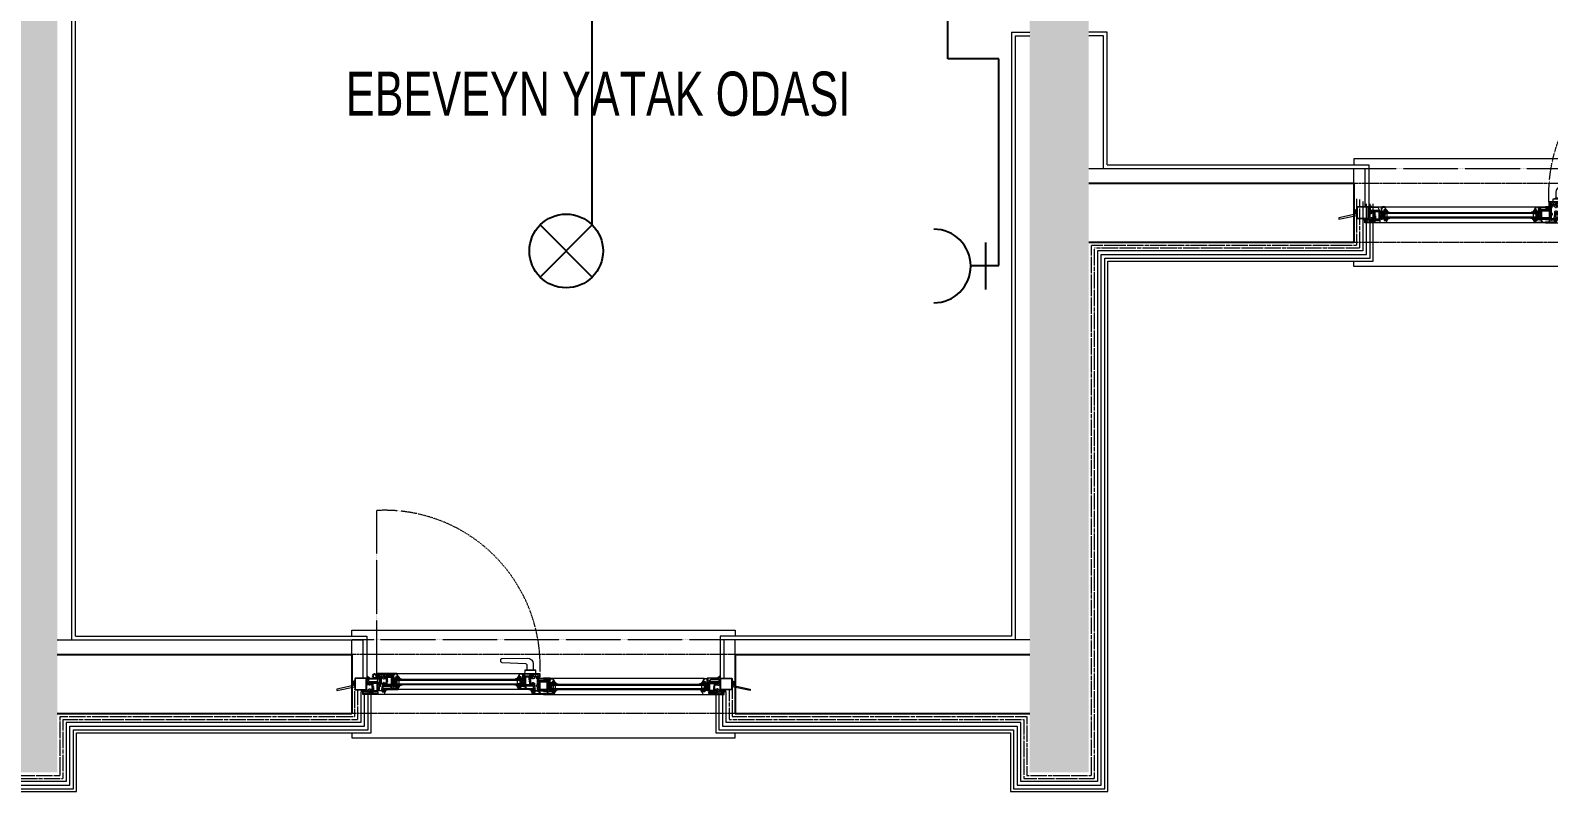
# Model space of a CAD drawing. Header units: millimetres. Extents: x -4402 to 30102, y 1696 to 6551.
# Drawn here: x 9769 to 10284, y 3618 to 3877 of the extents above; entities that cross this region are included whole.
import ezdxf

# ---------------------------------------------------------------- set-up
doc = ezdxf.new("R2010")
doc.units = ezdxf.units.MM
for name, pattern in [('DASHDOT2', [0.5, 0.25, -0.125, 0, -0.125]), ('DOT', [0.25, 0, -0.25]), ('HIDDEN', [0.375, 0.25, -0.125])]:
    doc.linetypes.add(name, pattern=pattern)
for name, color, linetype in [('BOYA', 253, 'Continuous'), ('CEMAL AYAR  AYD. HAT', 6, 'Continuous'), ('PP', 2, 'Continuous'), ('SEMBOL', 1, 'Continuous')]:
    doc.layers.add(name, color=color, linetype=linetype)
for name, color, linetype, lineweight in [('DY', 6, 'Continuous', 13), ('MH', 20, 'Continuous', 20), ('P', 1, 'Continuous', 20), ('S', 6, 'Continuous', 20), ('YA', 3, 'Continuous', 13)]:
    doc.layers.add(name, color=color, linetype=linetype, lineweight=lineweight)
doc.styles.add('1', font='arial.ttf', dxfattribs={"height": 18})
doc.linetypes.add('BATTING', pattern='A,0.0001,-0.1,[134,ltypeshp.shx,S=0.1,R=0,X=-0.1,Y=0],-0.2,[134,ltypeshp.shx,S=0.1,R=180,X=0.1,Y=0],-0.1', length=0.4001)

# ---------------------------------------------------------------- blocks, each defined once
blk = doc.blocks.new('P3')
at = {"layer": 'P'}
for p, q in [((-9.6, 3.2), (-9.9, 1.2)), ((-9.9, 3.2), (-9.6, 1.2))]:
    blk.add_line(p, q, dxfattribs=at)
for points in [[(-10.74, -0.3), (-11.04, 1.05), (-10.59, 1.05), (-10.59, 0.95), (-10.71, 0.95), (-10.62, 0.55), (-10.09, 0.55), (-10.09, 0.95), (-10.29, 0.95), (-10.29, 1.05), (-10.09, 1.05), (-9.32, 1.05, 1.225358), (-9.03, 1.31), (-9.03, 2.4), (-9.43, 2.4), (-9.43, 2.9), (-9.28, 2.9), (-9.28, 2.7), (-9.03, 2.7), (-9.03, 5), (-9.28, 4.95), (-9.28, 5.2), (-3.44, 5.2), (-3.44, 3.9), (-3.84, 3.9), (-3.84, 4), (-3.74, 4), (-3.74, 4.25), (-4.24, 4.25), (-4.24, 4), (-4.14, 4), (-4.14, 3.9), (-4.54, 3.9), (-5.34, 3.9), (-5.34, 3.5), (-5.68, 3.5), (-5.68, 3.3), (-5.98, 3.3), (-5.98, 3.5), (-6.63, 3.5), (-6.63, 2.8), (-6.73, 2.8), (-6.73, 2.6), (-6.63, 2.6), (-6.63, 1.9), (-5.98, 1.9), (-5.98, 2.1), (-5.68, 2.1), (-5.68, 1.9), (-5.34, 1.9), (-5.34, 0.6), (-5.14, 0.6), (-5.14, 0.4), (-5.34, 0.4), (-5.34, 0), (-5.04, 0), (-5.04, -0.3)], [(-8.75, 0.85, -0.412978), (-9.45, 0.75), (-9.94, 0.75), (-9.94, 0.4), (-10.59, 0.4), (-10.5, 0), (-8.26, 0)], [(-6.93, 1.6), (-6.93, 2.4), (-7.13, 2.4), (-7.13, 2.55), (-6.93, 2.55), (-6.93, 2.85), (-7.13, 2.85), (-7.13, 3), (-6.93, 3), (-6.93, 4.25), (-7.33, 4.25), (-7.33, 4.05), (-7.48, 4.05), (-7.48, 4.25), (-8.18, 4.25), (-8.18, 4.05), (-8.33, 4.05), (-8.33, 4.25), (-8.73, 4.25), (-8.73, 3.7), (-8.53, 3.7), (-8.53, 3.55), (-8.73, 3.55), (-8.73, 1.9), (-8.53, 1.9), (-8.53, 1.75), (-8.73, 1.75), (-8.73, 1.42, -0.196178), (-8.66, 1.05), (-8.33, 1.05), (-8.33, 1.25), (-8.18, 1.25), (-8.18, 1.05), (-6.39, 1.05), (-6.39, 1.25), (-6.24, 1.25), (-6.24, 1.05), (-5.64, 1.05), (-5.64, 1.6)], [(-3.96, 3.75), (-4.54, 3.75), (-4.54, 3.9), (-4.14, 3.9), (-4.09, 3.9), (-4.09, 4.05), (-4.2, 4.05), (-4.2, 4.1), (-4.1, 4.2), (-3.88, 4.2), (-3.78, 4.1), (-3.78, 4.05), (-3.89, 4.05), (-3.89, 3.9), (-3.72, 3.9), (-3.72, 3.82), (-3.77, 3.82), (-3.77, 3.8), (-3.72, 3.8), (-3.72, 3.65, -0.414214), (-3.87, 3.5), (-4.34, 3.5, -0.414214), (-4.49, 3.65), (-3.87, 3.65), (-3.87, 3.66, 0.414214)]]:
    blk.add_lwpolyline(points, format="xyb", close=True, dxfattribs=at)
for points in [[(-11.04, 3.45), (-10.74, 4.1), (-11.4, 3.35), (-11.75, 3.3), (-12, 3.15), (-11.3, 3.15), (-11.1, 3.35), (-10.8, 3.35), (-10.9, 3.25), (-11.06, 3.25), (-11.16, 3.15), (-10.7, 3.15), (-10.5, 3.35), (-10.2, 3.35), (-10.3, 3.25), (-10.46, 3.25), (-10.56, 3.15), (-10.29, 3.15), (-10.09, 3.35), (-10.09, 3.45), (-10.29, 3.45), (-10.34, 3.45), (-10.34, 3.6), (-10.14, 3.6), (-10.14, 3.65), (-10.34, 3.85), (-10.45, 3.85), (-10.65, 3.65), (-10.65, 3.6), (-10.54, 3.6), (-10.54, 3.45)], [(-11.04, 1.05), (-10.9, 0.4), (-11.4, 1.15), (-11.75, 1.2), (-12, 1.35), (-11.3, 1.35), (-11.1, 1.15), (-10.8, 1.15), (-10.9, 1.25), (-11.06, 1.25), (-11.16, 1.35), (-10.7, 1.35), (-10.5, 1.15), (-10.2, 1.15), (-10.3, 1.25), (-10.46, 1.25), (-10.56, 1.35), (-10.29, 1.35), (-10.09, 1.15), (-10.09, 1.05), (-10.29, 1.05), (-10.34, 1.05), (-10.34, 0.9), (-10.14, 0.9), (-10.14, 0.85), (-10.34, 0.65), (-10.45, 0.65), (-10.65, 0.85), (-10.65, 0.9), (-10.54, 0.9), (-10.54, 1.05)], [(-10.29, 3.45), (-10.29, 3.6), (-10.09, 3.6), (-10.09, 3.95), (-10.64, 3.95), (-10.8, 3.6), (-10.59, 3.6), (-10.59, 3.45), (-11.04, 3.45), (-10.25, 5.15), (-9.35, 5.15), (-9.35, 4.89), (-9.1, 4.94), (-9.1, 2.75), (-9.25, 2.75), (-9.25, 3.45)], [(-11.04, 1.65), (-11.04, 2.85), (-10.54, 2.85), (-10.29, 2.6), (-10.29, 1.9), (-10.54, 1.65)], [(-9.25, 3.6), (-9.25, 4.74), (-9.5, 4.74), (-9.5, 5), (-10.15, 5), (-10.57, 4.1), (-9.94, 4.1), (-9.94, 3.6)], [(-9.9, 1.2), (-9.9, 3.2), (-9.6, 3.2), (-9.6, 1.2)], [(-9.6, 1.45), (-9.6, 2.95), (-9.45, 2.95), (-9.45, 2.4), (-9.05, 2.4), (-9.05, 2.25), (-9.45, 2.25), (-9.45, 1.6), (-9.05, 1.6), (-9.05, 1.45)], [(-6.93, 4.4), (-6.93, 4.9), (-8.73, 4.9), (-8.73, 4.4)], [(-8.52, 0.85), (-8.03, 0), (-5.64, 0), (-5.64, 0.85)], [(-8.5, 1.3), (-8.5, 4), (-6.96, 4), (-6.96, 3.1), (-7.11, 3.1), (-7.11, 3.85), (-8.35, 3.85), (-8.35, 1.45), (-5.71, 1.45), (-5.71, 1.3)], [(-5.83, 3.8), (-5.83, 4.9), (-6.78, 4.9), (-6.78, 3.8)], [(-6.73, 3.85), (-6.73, 4.85), (-5.88, 4.85), (-5.88, 3.85)], [(-6.03, 4), (-6.03, 4.7), (-6.58, 4.7), (-6.58, 4)], [(-5.68, 4.2), (-5.08, 4.2), (-5.08, 4.4), (-4.88, 4.4), (-4.88, 4.2), (-4.39, 4.2), (-4.39, 4.35), (-3.74, 4.35), (-3.74, 4.9), (-4.34, 4.9), (-4.34, 4.7), (-4.54, 4.7), (-4.54, 4.9), (-4.88, 4.9), (-4.88, 4.7), (-5.08, 4.7), (-5.08, 4.9), (-5.68, 4.9)]]:
    blk.add_lwpolyline(points, close=True, dxfattribs=at)
blk = doc.blocks.new('P4')
at = {"layer": 'P'}
for p, q in [((0.3, 0.35), (0, -1.65)), ((0, 0.35), (0.3, -1.65))]:
    blk.add_line(p, q, dxfattribs=at)
for points in [[(-1.14, 0.6), (-0.84, 1.25), (-1.5, 0.5), (-1.85, 0.45), (-2.1, 0.3), (-1.4, 0.3), (-1.2, 0.5), (-0.9, 0.5), (-1, 0.4), (-1.16, 0.4), (-1.26, 0.3), (-0.8, 0.3), (-0.6, 0.5), (-0.3, 0.5), (-0.4, 0.4), (-0.56, 0.4), (-0.66, 0.3), (-0.39, 0.3), (-0.19, 0.5), (-0.19, 0.6), (-0.39, 0.6), (-0.44, 0.6), (-0.44, 0.75), (-0.24, 0.75), (-0.24, 0.8), (-0.44, 1), (-0.55, 1), (-0.75, 0.8), (-0.75, 0.75), (-0.64, 0.75), (-0.64, 0.6)], [(-0.39, 0.6), (-0.39, 0.75), (-0.19, 0.75), (-0.19, 1.1), (-0.74, 1.1), (-0.9, 0.75), (-0.69, 0.75), (-0.69, 0.6), (-1.14, 0.6), (-0.35, 2.3), (0.55, 2.3), (0.55, 2.04), (0.8, 2.09), (0.8, -0.1), (0.65, -0.1), (0.65, 0.6)], [(-1.14, -1.2), (-1.14, 0), (-0.64, 0), (-0.39, -0.25), (-0.39, -0.95), (-0.64, -1.2)], [(0.65, 0.75), (0.65, 1.89), (0.4, 1.89), (0.4, 2.15), (-0.25, 2.15), (-0.67, 1.25), (-0.04, 1.25), (-0.04, 0.75)], [(0, -1.65), (0, 0.35), (0.3, 0.35), (0.3, -1.65)], [(0.3, -1.4), (0.3, 0.1), (0.45, 0.1), (0.45, -0.45), (0.85, -0.45), (0.85, -0.6), (0.45, -0.6), (0.45, -1.25), (0.85, -1.25), (0.85, -1.4)], [(1.52, 1.15), (4.22, 1.15), (4.22, -1.55), (1.52, -1.55)], [(1.67, 1), (4.08, 1), (4.08, -1.4), (1.67, -1.4)], [(-1.48, -1.7), (-1.83, -1.65), (-2.08, -1.5), (-1.38, -1.5), (-1.18, -1.7), (-0.17, -1.7), (-0.17, -1.8), (-0.37, -1.8), (-0.42, -1.8), (-0.42, -1.95), (-0.22, -1.95), (-0.22, -2), (-0.42, -2.2), (-0.53, -2.2), (-0.73, -2), (-0.73, -1.95), (-0.62, -1.95), (-0.62, -1.8), (-1.12, -1.8), (-0.98, -2.45)], [(7.23, -1.7), (7.58, -1.65), (7.83, -1.5), (7.13, -1.5), (6.93, -1.7), (5.92, -1.7), (5.92, -1.8), (6.12, -1.8), (6.17, -1.8), (6.17, -1.95), (5.97, -1.95), (5.97, -2), (6.17, -2.2), (6.28, -2.2), (6.48, -2), (6.48, -1.95), (6.37, -1.95), (6.37, -1.8), (6.87, -1.8), (6.73, -2.45)]]:
    blk.add_lwpolyline(points, close=True, dxfattribs=at)
for points in [[(2.88, -3.15), (-0.82, -3.15), (-1.12, -1.8), (-0.67, -1.8), (-0.67, -1.9), (-0.79, -1.9), (-0.7, -2.3), (-0.17, -2.3), (-0.17, -1.9), (-0.37, -1.9), (-0.37, -1.8), (0.6, -1.8, 1.303225), (0.87, -1.53), (0.87, -0.45), (0.47, -0.45), (0.47, 0.05), (0.62, 0.05), (0.62, -0.15), (0.87, -0.15), (0.87, 2.15), (0.62, 2.1), (0.62, 2.35), (2.88, 2.35)], [(2.88, 1.4), (2.02, 1.4), (2.02, 1.2), (1.87, 1.2), (1.87, 1.4), (1.17, 1.4), (1.17, 0.85), (1.37, 0.85), (1.37, 0.7), (1.17, 0.7), (1.17, -0.95), (1.37, -0.95), (1.37, -1.1), (1.17, -1.1), (1.17, -1.4, -0.214413), (1.26, -1.8), (1.87, -1.8), (1.87, -1.6), (2.02, -1.6), (2.02, -1.8), (2.88, -1.8)], [(2.88, -3.15), (6.57, -3.15), (6.87, -1.8), (6.42, -1.8), (6.42, -1.9), (6.54, -1.9), (6.45, -2.3), (5.92, -2.3), (5.92, -1.9), (6.12, -1.9), (6.12, -1.8), (5.15, -1.8, -1.303225), (4.88, -1.53), (4.88, -0.45), (5.28, -0.45), (5.28, 0.05), (5.13, 0.05), (5.13, -0.15), (4.88, -0.15), (4.88, 2.15), (5.13, 2.1), (5.13, 2.35), (2.88, 2.35)], [(2.88, 1.4), (3.73, 1.4), (3.73, 1.2), (3.88, 1.2), (3.88, 1.4), (4.58, 1.4), (4.58, 0.85), (4.38, 0.85), (4.38, 0.7), (4.58, 0.7), (4.58, -0.95), (4.38, -0.95), (4.38, -1.1), (4.58, -1.1), (4.58, -1.4, 0.214413), (4.49, -1.8), (3.88, -1.8), (3.88, -1.6), (3.73, -1.6), (3.73, -1.8), (2.88, -1.8)]]:
    blk.add_lwpolyline(points, format="xyb", dxfattribs=at)
for points in [[(2.88, 2.05), (1.17, 2.05), (1.17, 1.55), (2.88, 1.55)], [(2.88, 2.05), (4.58, 2.05), (4.58, 1.55), (2.88, 1.55)], [(2.88, -2), (1.4, -2), (1.89, -2.85), (2.88, -2.85)], [(2.88, -2), (4.35, -2), (3.86, -2.85), (2.88, -2.85)]]:
    blk.add_lwpolyline(points, dxfattribs=at)
for points in [[(1.17, -2, -0.412978), (0.47, -2.1), (-0.02, -2.1), (-0.02, -2.45), (-0.67, -2.45), (-0.58, -2.85), (1.66, -2.85)], [(4.58, -2, 0.412978), (5.28, -2.1), (5.77, -2.1), (5.77, -2.45), (6.42, -2.45), (6.33, -2.85), (4.09, -2.85)]]:
    blk.add_lwpolyline(points, format="xyb", close=True, dxfattribs=at)
blk = doc.blocks.new('BBP130-1')
at = {"layer": 'P'}
for points in [[(5, 2.91), (5, 2), (6.04, 2)], [(125, 2.91), (125, 2), (123.96, 2)], [(3.65, -2.2), (3.93, -2.2), (3.93, -2.13), (3.98, -2.13), (3.98, -2.1), (3.93, -2.1), (3.93, -2.05), (3.93, -2), (3, -2), (3, -2.7), (3.65, -2.4)], [(126.35, -2.2), (126.07, -2.2), (126.07, -2.13), (126.02, -2.13), (126.02, -2.1), (126.07, -2.1), (126.07, -2.05), (126.07, -2), (127, -2), (127, -2.7), (126.35, -2.4)]]:
    blk.add_hatch(color=253, dxfattribs=at).paths.add_polyline_path(points)
at = {"layer": 'P', "color": 40, "linetype": 'DOT', "ltscale": 0.5}
for p, q in [((8.44, 3.65), (8.44, 58.91)), ((130, 15), (0, 15))]:
    blk.add_line(p, q, dxfattribs=at)
at = {"layer": 'P', "color": 8, "linetype": 'HIDDEN'}
for p, q in [((130, 10), (0, 10)), ((130, -10), (0, -10))]:
    blk.add_line(p, q, dxfattribs=at)
at = {"layer": 'P', "color": 8}
for p, q in [((6.04, 2), (5, 2.91)), ((58.76, 4.72), (61.96, 4.72)), ((59.51, 4.87), (61.51, 4.87)), ((123.96, 2), (125, 2.91)), ((3.65, -2.4), (3, -2.7)), ((61.31, -3.5), (10.95, -3.5)), ((126.35, -2.4), (127, -2.7))]:
    blk.add_line(p, q, dxfattribs=at)
at = {"layer": 'P'}
for p, q in [((14.6, 1.65), (14.9, -0.35)), ((14.9, 1.65), (14.6, -0.35)), ((15.25, 3.6), (57.01, 3.6)), ((119.54, 1.95), (68.23, 1.95)), ((3.93, -2.05), (3.93, -2)), ((56.52, -1.85), (15.74, -1.85)), ((68.7, -3.5), (119.05, -3.5)), ((119.89, 0), (120.19, -2)), ((120.19, 0), (119.89, -2)), ((126.07, -2.05), (126.07, -2))]:
    blk.add_line(p, q, dxfattribs=at)
at = {"layer": 'P', "color": 3}
for p, q in [((57.35, 1.6), (14.9, 1.6)), ((14.9, 1.3), (57.35, 1.3)), ((14.9, 0.1), (57.35, 0.1)), ((57.35, -0.2), (14.9, -0.2)), ((67.88, -0.05), (119.89, -0.05)), ((67.88, -0.35), (119.89, -0.35)), ((67.88, -1.55), (119.89, -1.55)), ((67.88, -1.85), (119.89, -1.85))]:
    blk.add_line(p, q, dxfattribs=at)
at = {"layer": 'P', "color": 30}
for points in [[(0, 16.25), (0, 18.25), (0, 18.25), (130, 18.25), (130, 18.25), (130, 16.25)], [(0, -16.5), (0, -18.29), (0, -18.29), (130, -18.29), (130, -18.29), (130, -16.5)]]:
    blk.add_lwpolyline(points, dxfattribs=at)
at = {"layer": 'P', "color": 8}
for points in [[(59.51, 4.87), (59.51, 6.35, 0.414214), (59.01, 6.85), (51.01, 7.25, -0.414214), (50.51, 7.75), (50.51, 8.35, -0.497861), (51.01, 8.66), (59.51, 8.85, -0.413921), (61.51, 6.85), (61.51, 4.87)], [(62.41, 3.65), (62.41, 3.67, 0.027863), (62.36, 4.72), (58.66, 4.72, 0.027863), (58.61, 3.67), (58.61, 3.65)]]:
    blk.add_lwpolyline(points, format="xyb", dxfattribs=at)
at = {"layer": 'P'}
for points in [[(0.55, -0.5), (-5.15, -1.72), (-5.15, -2.23), (1, -0.95), (1, 0.98), (0.55, 0.98)], [(8.73, 0.85), (8.74, 1.7), (5.6, 1.7), (5.6, 0.85)], [(8.71, 0.4), (8.71, -2.3), (7.17, -2.3), (7.17, -1.4), (7.31, -1.4), (7.31, -2.15), (8.56, -2.15), (8.56, 0.25), (5.91, 0.25), (5.91, 0.4)], [(10.68, 2.65), (10.08, 2.65), (10.08, 2.85), (9.88, 2.85), (9.88, 2.65), (9.39, 2.65), (9.39, 2.8), (8.74, 2.8), (8.74, 3.35), (9.34, 3.35), (9.34, 3.15), (9.54, 3.15), (9.54, 3.35), (9.88, 3.35), (9.88, 3.15), (10.08, 3.15), (10.08, 3.35), (10.68, 3.35)], [(13.5, -0.25), (13.5, 2.45), (11.96, 2.45), (11.96, 1.55), (12.11, 1.55), (12.11, 2.3), (13.35, 2.3), (13.35, -0.1), (10.71, -0.1), (10.71, -0.25)], [(10.83, 2.25), (10.83, 3.35), (11.78, 3.35), (11.78, 2.25)], [(11.73, 2.3), (11.73, 3.3), (10.88, 3.3), (10.88, 2.3)], [(11.03, 2.45), (11.03, 3.15), (11.58, 3.15), (11.58, 2.45)], [(11.93, 2.85), (11.93, 3.35), (13.73, 3.35), (13.73, 2.85)], [(14.6, -0.1), (14.6, 1.4), (14.45, 1.4), (14.45, 0.85), (14.05, 0.85), (14.05, 0.7), (14.45, 0.7), (14.45, 0.05), (14.05, 0.05), (14.05, -0.1)], [(15.29, 1.9), (15.29, 2.05), (15.09, 2.05), (15.09, 2.4), (15.64, 2.4), (15.8, 2.05), (15.59, 2.05), (15.59, 1.9), (16.04, 1.9), (15.25, 3.6), (14.35, 3.6), (14.35, 3.34), (14.1, 3.39), (14.1, 1.2), (14.25, 1.2), (14.25, 1.9)], [(14.25, 2.05), (14.25, 3.19), (14.5, 3.19), (14.5, 3.45), (15.15, 3.45), (15.57, 2.55), (14.94, 2.55), (14.94, 2.05)], [(14.9, -0.35), (14.9, 1.65), (14.6, 1.65), (14.6, -0.35)], [(16.04, 1.9), (15.74, 2.55), (16.4, 1.8), (16.75, 1.75), (17, 1.6), (16.3, 1.6), (16.1, 1.8), (15.8, 1.8), (15.9, 1.7), (16.06, 1.7), (16.16, 1.6), (15.7, 1.6), (15.5, 1.8), (15.2, 1.8), (15.3, 1.7), (15.46, 1.7), (15.56, 1.6), (15.29, 1.6), (15.09, 1.8), (15.09, 1.9), (15.29, 1.9), (15.34, 1.9), (15.34, 2.05), (15.14, 2.05), (15.14, 2.1), (15.34, 2.3), (15.45, 2.3), (15.65, 2.1), (15.65, 2.05), (15.54, 2.05), (15.54, 1.9)], [(16.04, 0.1), (16.04, 1.3), (15.54, 1.3), (15.29, 1.05), (15.29, 0.35), (15.54, 0.1)], [(118.75, 0.25), (119.05, 0.9), (118.39, 0.15), (118.04, 0.1), (117.79, -0.05), (118.49, -0.05), (118.69, 0.15), (118.99, 0.15), (118.89, 0.05), (118.73, 0.05), (118.63, -0.05), (119.09, -0.05), (119.29, 0.15), (119.59, 0.15), (119.49, 0.05), (119.33, 0.05), (119.23, -0.05), (119.5, -0.05), (119.7, 0.15), (119.7, 0.25), (119.5, 0.25), (119.45, 0.25), (119.45, 0.4), (119.65, 0.4), (119.65, 0.45), (119.45, 0.65), (119.34, 0.65), (119.14, 0.45), (119.14, 0.4), (119.25, 0.4), (119.25, 0.25)], [(119.5, 0.25), (119.5, 0.4), (119.7, 0.4), (119.7, 0.75), (119.15, 0.75), (118.99, 0.4), (119.2, 0.4), (119.2, 0.25), (118.75, 0.25), (119.54, 1.95), (120.44, 1.95), (120.44, 1.69), (120.69, 1.74), (120.69, -0.45), (120.54, -0.45), (120.54, 0.25)], [(120.54, 0.4), (120.54, 1.54), (120.29, 1.54), (120.29, 1.8), (119.64, 1.8), (119.22, 0.9), (119.85, 0.9), (119.85, 0.4)], [(121.27, 0.85), (121.76, 1.7), (124.5, 1.7), (124.5, 0.85)], [(121.29, 0.4), (121.29, -2.3), (122.83, -2.3), (122.83, -1.4), (122.69, -1.4), (122.69, -2.15), (121.44, -2.15), (121.44, 0.25), (124.44, 0.25), (124.44, 0.4)], [(129.45, -0.5), (135.15, -1.72), (135.15, -2.23), (129, -0.95), (129, 0.98), (129.45, 0.98)], [(4.31, -2.5), (4.41, -2.4), (4.41, -2.35), (4.3, -2.35), (4.3, -2.2), (4.35, -2.2), (4.75, -2.2), (4.75, -2.05), (3.93, -2.05), (3.93, -2.1), (3.98, -2.1), (3.98, -2.13), (3.93, -2.13), (3.93, -2.2), (4.1, -2.2), (4.1, -2.35), (3.99, -2.35), (3.99, -2.4), (4.09, -2.5)], [(5.89, -2.5), (5.29, -2.5), (5.29, -2.7), (5.09, -2.7), (5.09, -2.5), (4.6, -2.5), (4.6, -2.65), (3.95, -2.65), (3.95, -3.2), (4.55, -3.2), (4.55, -3), (4.75, -3), (4.75, -3.2), (5.09, -3.2), (5.09, -3), (5.29, -3), (5.29, -3.2), (5.89, -3.2)], [(6.04, -2.1), (6.04, -3.2), (6.99, -3.2), (6.99, -2.1)], [(6.24, -2.3), (6.24, -3), (6.79, -3), (6.79, -2.3)], [(7.14, -2.7), (7.14, -3.2), (8.94, -3.2), (8.94, -2.7)], [(11.61, -2.05), (11.96, -2), (12.21, -1.85), (11.51, -1.85), (11.31, -2.05), (10.3, -2.05), (10.3, -2.15), (10.5, -2.15), (10.55, -2.15), (10.55, -2.3), (10.35, -2.3), (10.35, -2.35), (10.55, -2.55), (10.66, -2.55), (10.86, -2.35), (10.86, -2.3), (10.75, -2.3), (10.75, -2.15), (11.25, -2.15), (11.11, -2.8)], [(13.52, -0.7), (13.03, -1.55), (10.64, -1.55), (10.64, -0.7)], [(16.04, -0.5), (15.9, -1.15), (16.4, -0.4), (16.75, -0.35), (17, -0.2), (16.3, -0.2), (16.1, -0.4), (15.8, -0.4), (15.9, -0.3), (16.06, -0.3), (16.16, -0.2), (15.7, -0.2), (15.5, -0.4), (15.2, -0.4), (15.3, -0.3), (15.46, -0.3), (15.56, -0.2), (15.29, -0.2), (15.09, -0.4), (15.09, -0.5), (15.29, -0.5), (15.34, -0.5), (15.34, -0.65), (15.14, -0.65), (15.14, -0.7), (15.34, -0.9), (15.45, -0.9), (15.65, -0.7), (15.65, -0.65), (15.54, -0.65), (15.54, -0.5)], [(118.39, -2.05), (118.04, -2), (117.79, -1.85), (118.49, -1.85), (118.69, -2.05), (119.7, -2.05), (119.7, -2.15), (119.5, -2.15), (119.45, -2.15), (119.45, -2.3), (119.65, -2.3), (119.65, -2.35), (119.45, -2.55), (119.34, -2.55), (119.14, -2.35), (119.14, -2.3), (119.25, -2.3), (119.25, -2.15), (118.75, -2.15), (118.89, -2.8)], [(118.75, -1.55), (118.75, -0.35), (119.25, -0.35), (119.5, -0.6), (119.5, -1.3), (119.25, -1.55)], [(119.89, -2), (119.89, 0), (120.19, 0), (120.19, -2)], [(120.19, -1.75), (120.19, -0.25), (120.34, -0.25), (120.34, -0.8), (120.74, -0.8), (120.74, -0.95), (120.34, -0.95), (120.34, -1.6), (120.74, -1.6), (120.74, -1.75)], [(122.86, -2.7), (122.86, -3.2), (121.06, -3.2), (121.06, -2.7)], [(123.96, -2.1), (123.96, -3.2), (123.01, -3.2), (123.01, -2.1)], [(123.06, -2.15), (123.06, -3.15), (123.91, -3.15), (123.91, -2.15)], [(123.76, -2.3), (123.76, -3), (123.21, -3), (123.21, -2.3)], [(124.11, -2.5), (124.71, -2.5), (124.71, -2.7), (124.91, -2.7), (124.91, -2.5), (125.4, -2.5), (125.4, -2.65), (126.05, -2.65), (126.05, -3.2), (125.45, -3.2), (125.45, -3), (125.25, -3), (125.25, -3.2), (124.91, -3.2), (124.91, -3), (124.71, -3), (124.71, -3.2), (124.11, -3.2)], [(125.69, -2.5), (125.59, -2.4), (125.59, -2.35), (125.7, -2.35), (125.7, -2.2), (125.65, -2.2), (125.25, -2.2), (125.25, -2.05), (126.07, -2.05), (126.07, -2.1), (126.02, -2.1), (126.02, -2.13), (126.07, -2.13), (126.07, -2.2), (125.9, -2.2), (125.9, -2.35), (126.01, -2.35), (126.01, -2.4), (125.91, -2.5)]]:
    blk.add_lwpolyline(points, close=True, dxfattribs=at)
at = {"layer": 'P', "color": 6}
for points in [[(1.2, -2), (4.8, -2, 0.414214), (5, -1.8), (5, 1.8, 0.414214), (4.8, 2), (1.2, 2, 0.414214), (1, 1.8), (1, -1.8, 0.414214)], [(128.8, -2), (125.2, -2, -0.414214), (125, -1.8), (125, 1.8, -0.414214), (125.2, 2), (128.8, 2, -0.414214), (129, 1.8), (129, -1.8, -0.414214)]]:
    blk.add_lwpolyline(points, format="xyb", close=True, dxfattribs=at)
for points in [[(1.15, -1.85), (4.85, -1.85), (4.85, 1.85), (1.15, 1.85)], [(128.85, -1.85), (125.15, -1.85), (125.15, 1.85), (128.85, 1.85)]]:
    blk.add_lwpolyline(points, close=True, dxfattribs=at)
at = {"layer": 'P'}
for points in [[(9.49, 2), (9.49, 1.75), (9.24, 1.8), (9.24, -0.5), (9.49, -0.5), (9.49, -0.3), (9.64, -0.3), (9.64, -0.8), (9.24, -0.8), (9.24, -1.89, 1.225358), (9.53, -2.15), (10.3, -2.15), (10.5, -2.15), (10.5, -2.25), (10.3, -2.25), (10.3, -2.65), (10.83, -2.65), (10.92, -2.25), (10.8, -2.25), (10.8, -2.15), (11.25, -2.15), (10.95, -3.5), (3.65, -3.5), (3.65, -2.2), (4.05, -2.2), (4.05, -2.3), (3.95, -2.3), (3.95, -2.55), (4.45, -2.55), (4.45, -2.3), (4.35, -2.3), (4.35, -2.2), (4.75, -2.2), (5.55, -2.2), (5.55, -1.8), (5.89, -1.8), (5.89, -1.6), (6.19, -1.6), (6.19, -1.8), (6.84, -1.8), (6.84, -1.1), (6.94, -1.1), (6.94, -0.9), (6.84, -0.9), (6.84, -0.2), (6.19, -0.2), (6.19, -0.4), (5.89, -0.4), (5.89, -0.2), (5.3, -0.2), (5.3, 1.1), (5.1, 1.1), (5.1, 1.3), (5.3, 1.3), (5.3, 1.7), (5, 1.7), (5, 2)], [(7.14, 0.1), (7.14, -0.7), (7.34, -0.7), (7.34, -0.85), (7.14, -0.85), (7.14, -1.15), (7.34, -1.15), (7.34, -1.3), (7.14, -1.3), (7.14, -2.55), (7.54, -2.55), (7.54, -2.35), (7.69, -2.35), (7.69, -2.55), (8.39, -2.55), (8.39, -2.35), (8.54, -2.35), (8.54, -2.55), (8.94, -2.55), (8.94, -2), (8.74, -2), (8.74, -1.85), (8.94, -1.85), (8.94, -0.2), (8.74, -0.2), (8.74, -0.05), (8.94, -0.05), (8.94, 0.28, -0.196178), (8.87, 0.65), (8.54, 0.65), (8.54, 0.45), (8.39, 0.45), (8.39, 0.65), (6.6, 0.65), (6.6, 0.45), (6.45, 0.45), (6.45, 0.65), (5.6, 0.65), (5.6, 0.1)], [(15.74, -1.85), (16.04, -0.5), (15.59, -0.5), (15.59, -0.6), (15.71, -0.6), (15.62, -1), (15.09, -1), (15.09, -0.6), (15.29, -0.6), (15.29, -0.5), (15.09, -0.5), (14.32, -0.5, -1.225358), (14.03, -0.24), (14.03, 0.85), (14.43, 0.85), (14.43, 1.35), (14.28, 1.35), (14.28, 1.15), (14.03, 1.15), (14.03, 3.45), (14.28, 3.4), (14.28, 3.65), (8.44, 3.65), (8.44, 2.35), (8.84, 2.35), (8.84, 2.45), (8.74, 2.45), (8.74, 2.7), (9.24, 2.7), (9.24, 2.45), (9.14, 2.45), (9.14, 2.35), (9.54, 2.35), (10.34, 2.35), (10.34, 1.95), (10.68, 1.95), (10.68, 1.75), (10.98, 1.75), (10.98, 1.95), (11.63, 1.95), (11.63, 1.25), (11.73, 1.25), (11.73, 1.05), (11.63, 1.05), (11.63, 0.35), (10.98, 0.35), (10.98, 0.55), (10.68, 0.55), (10.68, 0.35), (10.34, 0.35), (10.34, -0.95), (10.14, -0.95), (10.14, -1.15), (10.34, -1.15), (10.34, -1.55), (10.04, -1.55), (10.04, -1.85)], [(8.96, 2.25), (9.54, 2.25), (9.54, 2.35), (9.14, 2.35), (9.09, 2.35), (9.09, 2.5), (9.2, 2.5), (9.2, 2.55), (9.1, 2.65), (8.88, 2.65), (8.78, 2.55), (8.78, 2.5), (8.89, 2.5), (8.89, 2.35), (8.72, 2.35), (8.72, 2.33), (8.77, 2.33), (8.77, 2.3), (8.72, 2.3), (8.72, 2.1, 0.414214), (8.87, 1.95), (9.34, 1.95, 0.414214), (9.49, 2.1), (8.87, 2.1), (8.87, 2.11, -0.316768)], [(11.93, 0.05), (11.93, 0.85), (12.13, 0.85), (12.13, 1), (11.93, 1), (11.93, 1.3), (12.13, 1.3), (12.13, 1.45), (11.93, 1.45), (11.93, 2.7), (12.33, 2.7), (12.33, 2.5), (12.48, 2.5), (12.48, 2.7), (13.18, 2.7), (13.18, 2.5), (13.33, 2.5), (13.33, 2.7), (13.73, 2.7), (13.73, 2.15), (13.53, 2.15), (13.53, 2), (13.73, 2), (13.73, 0.35), (13.53, 0.35), (13.53, 0.2), (13.73, 0.2), (13.73, -0.13, 0.196178), (13.66, -0.5), (13.33, -0.5), (13.33, -0.3), (13.18, -0.3), (13.18, -0.5), (11.39, -0.5), (11.39, -0.3), (11.24, -0.3), (11.24, -0.5), (10.64, -0.5), (10.64, 0.05)], [(120.51, 2), (120.51, 1.75), (120.76, 1.8), (120.76, -0.5), (120.51, -0.5), (120.51, -0.3), (120.36, -0.3), (120.36, -0.8), (120.76, -0.8), (120.76, -1.89, -1.225358), (120.47, -2.15), (119.7, -2.15), (119.5, -2.15), (119.5, -2.25), (119.7, -2.25), (119.7, -2.65), (119.17, -2.65), (119.08, -2.25), (119.2, -2.25), (119.2, -2.15), (118.75, -2.15), (119.05, -3.5), (126.35, -3.5), (126.35, -2.2), (125.95, -2.2), (125.95, -2.3), (126.05, -2.3), (126.05, -2.55), (125.55, -2.55), (125.55, -2.3), (125.65, -2.3), (125.65, -2.2), (125.25, -2.2), (124.45, -2.2), (124.45, -1.8), (124.11, -1.8), (124.11, -1.6), (123.81, -1.6), (123.81, -1.8), (123.16, -1.8), (123.16, -1.1), (123.06, -1.1), (123.06, -0.9), (123.16, -0.9), (123.16, -0.2), (124.16, -0.2), (124.16, -0.4), (124.46, -0.4), (124.46, -0.2), (124.8, -0.2), (124.8, 1.1), (125, 1.1), (125, 1.3), (124.8, 1.3), (124.8, 1.7), (125, 1.7), (125, 2)], [(122.86, 0.1), (122.86, -0.7), (122.66, -0.7), (122.66, -0.85), (122.86, -0.85), (122.86, -1.15), (122.66, -1.15), (122.66, -1.3), (122.86, -1.3), (122.86, -2.55), (122.46, -2.55), (122.46, -2.35), (122.31, -2.35), (122.31, -2.55), (121.61, -2.55), (121.61, -2.35), (121.46, -2.35), (121.46, -2.55), (121.06, -2.55), (121.06, -2), (121.26, -2), (121.26, -1.85), (121.06, -1.85), (121.06, -0.2), (121.26, -0.2), (121.26, -0.05), (121.06, -0.05), (121.06, 0.28, 0.196178), (121.13, 0.65), (121.46, 0.65), (121.46, 0.45), (121.61, 0.45), (121.61, 0.65), (123.4, 0.65), (123.4, 0.45), (123.55, 0.45), (123.55, 0.65), (124.5, 0.65), (124.5, 0.1)], [(13.75, -0.7, 0.412978), (14.45, -0.8), (14.94, -0.8), (14.94, -1.15), (15.59, -1.15), (15.5, -1.55), (13.26, -1.55)]]:
    blk.add_lwpolyline(points, format="xyb", close=True, dxfattribs=at)
at = {"layer": 'P', "color": 8}
for points in [[(8.29, 2.35), (9.79, 2.35), (9.9, 2), (9.9, 0.02), (9.63, -0.28), (9.46, -0.28), (9.46, -0.48), (9.38, -0.48), (9.26, -0.28), (9.26, 0.02), (9.51, 0.02), (9.51, 0.22), (9.58, 0.22), (9.58, 2), (7.69, 2)], [(59.51, 4.87), (59.21, 4.72)], [(61.51, 4.87), (61.81, 4.72)]]:
    blk.add_lwpolyline(points, dxfattribs=at)
at = {"layer": 'P', "color": 40, "linetype": 'DOT', "ltscale": 0.5}
blk.add_arc((11.05, 6.16), 52.82, 357.2817, 92.8336, dxfattribs=at)
at = {"layer": 'P', "color": 8}
for centre, radius, start, end in [((7.65, 2.75), 0.753, 327.7291, 272.7861), ((7.69, 2.75), 0.55, 312.2379, 291.7899), ((7.98, 2.3), 0.098, 206.9019, 37.1259)]:
    blk.add_arc(centre, radius, start, end, dxfattribs=at)
at = {"layer": 'P'}
blk.add_blockref('P3', (67.25, -1.55), dxfattribs=at)
at = {"layer": 'P', "extrusion": (0, 0, -1), "zscale": -1}
blk.add_blockref('P4', (-67.88, -0.35), dxfattribs=at)
blk = doc.blocks.new('Armatür_Avize')
at = {"layer": 'SEMBOL'}
for p, q in [((-8.84, -8.84), (8.84, 8.84)), ((8.84, -8.84), (-8.84, 8.84))]:
    blk.add_line(p, q, dxfattribs=at)
blk.add_circle((0, 0), 12.5, dxfattribs=at)
blk = doc.blocks.new('Priz_Topraklı')
at = {"layer": 'SEMBOL'}
blk.add_line((8, -5), (-8, -5), dxfattribs=at)
blk.add_arc((0, 12.5), 12.5, 180, 0, dxfattribs=at)

msp = doc.modelspace()

# ---------------------------------------------------------------- hatches: boundary and pattern name
at = {"layer": 'BOYA', "linetype": 'Continuous'}
for points in [[(10128.3, 4294.98), (10128.3, 4299.98), (10108.3, 4299.98), (10108.3, 4294.98), (9778.3, 4294.98), (9778.3, 4844.98), (9758.3, 4844.98), (9758.3, 3624.98), (9778.3, 3624.98), (9778.3, 4274.98), (10128.3, 4274.98)], [(10128.3, 4044.98), (10108.3, 4044.98), (10108.3, 3624.98), (10128.3, 3624.98)]]:
    msp.add_hatch(color=256, dxfattribs=at).paths.add_polyline_path(points)

# ---------------------------------------------------------------- linework, layer by layer
at = {"layer": 'CEMAL AYAR  AYD. HAT', "color": 7, "linetype": 'ByBlock', "true_color": 0xffffff}
for p, q in [((10080.52, 3867.12), (10080.52, 4005.61)), ((10097.78, 3867.12), (10080.52, 3867.12)), ((10097.78, 3796.99), (10097.78, 3867.12)), ((10088.27, 3796.99), (10097.78, 3796.99))]:
    msp.add_line(p, q, dxfattribs=at)
at = {"layer": 'CEMAL AYAR  AYD. HAT', "color": 9, "linetype": 'ByBlock', "true_color": 0xd19cc7}
msp.add_line((9959.84, 3810.81), (9959.84, 3912.07), dxfattribs=at)
at = {"layer": 'DY', "color": 8}
for points in [[(9751.8, 4124.01), (9751.8, 3618.48), (9784.8, 3618.48), (9784.8, 3638.48), (9884.8, 3638.48), (9884.8, 3651.48)], [(10001.8, 3651.48), (10001.8, 3638.48), (10101.8, 3638.48), (10101.8, 3618.48), (10134.8, 3618.48), (10134.8, 3798.48), (10224.8, 3798.48), (10224.8, 3817.91)]]:
    msp.add_lwpolyline(points, dxfattribs=at)
at = {"layer": 'DY'}
for points in [[(9752.8, 4124.26), (9752.8, 3619.48), (9783.8, 3619.48), (9783.8, 3639.48), (9883.8, 3639.48), (9883.8, 3651.48)], [(10002.8, 3651.48), (10002.8, 3639.48), (10102.8, 3639.48), (10102.8, 3619.48), (10133.8, 3619.48), (10133.8, 3799.48), (10223.8, 3799.48), (10223.8, 3817.91)], [(10221.3, 3818.71), (10221.3, 3801.98), (10131.3, 3801.98), (10131.3, 3621.98), (10105.3, 3621.98), (10105.3, 3641.98), (10005.3, 3641.98), (10005.3, 3652.28)]]:
    msp.add_lwpolyline(points, dxfattribs=at)
at = {"layer": 'DY', "color": 8, "linetype": 'BATTING', "ltscale": 0.125}
for points in [[(9754.05, 4124.57), (9754.05, 3620.73), (9782.55, 3620.73), (9782.55, 3640.73), (9882.55, 3640.73), (9882.55, 3651.48)], [(10004.05, 3651.48), (10004.05, 3640.73), (10104.05, 3640.73), (10104.05, 3620.73), (10132.55, 3620.73), (10132.55, 3800.73), (10222.55, 3800.73), (10222.55, 3817.91)]]:
    msp.add_lwpolyline(points, dxfattribs=at)
at = {"layer": 'DY', "color": 8, "linetype": 'DASHDOT2'}
for points in [[(9756.3, 4124.88), (9756.3, 3622.98), (9780.3, 3622.98), (9780.3, 3642.98), (9880.3, 3642.98), (9880.3, 3652.98)], [(9757.3, 4124.88), (9757.3, 3623.98), (9779.3, 3623.98), (9779.3, 3643.98), (9879.3, 3643.98), (9879.3, 3653.18)], [(10006.3, 3652.98), (10006.3, 3642.98), (10106.3, 3642.98), (10106.3, 3622.98), (10130.3, 3622.98), (10130.3, 3802.98), (10220.3, 3802.98), (10220.3, 3819.41)], [(10007.3, 3653.18), (10007.3, 3643.98), (10107.3, 3643.98), (10107.3, 3623.98), (10129.3, 3623.98), (10129.3, 3803.98), (10219.3, 3803.98), (10219.3, 3819.61)]]:
    msp.add_lwpolyline(points, dxfattribs=at)
at = {"layer": 'PP'}
for p, q in [((10128.3, 3824.98), (10218.3, 3824.98)), ((10218.3, 3824.98), (10218.3, 3804.98)), ((10128.3, 3804.98), (10218.3, 3804.98)), ((9778.3, 3664.98), (9878.3, 3664.98)), ((9878.3, 3664.98), (9878.3, 3644.98)), ((10008.3, 3664.98), (10108.3, 3664.98)), ((10008.3, 3664.98), (10008.3, 3644.98)), ((9778.3, 3644.98), (9878.3, 3644.98)), ((10008.3, 3644.98), (10108.3, 3644.98))]:
    msp.add_line(p, q, dxfattribs=at)
at = {"layer": 'S'}
for p, q in [((9784.55, 3671.23), (9784.55, 3958.95)), ((10102.05, 3876.23), (10102.05, 3671.23)), ((10102.05, 3876.23), (10108.3, 3876.23)), ((10134.55, 3876.23), (10128.3, 3876.23)), ((10134.55, 3831.23), (10134.55, 3876.23)), ((10134.55, 3831.23), (10223.3, 3831.23)), ((10223.3, 3831.23), (10223.3, 3816.98)), ((9784.55, 3671.23), (9883.3, 3671.23)), ((9883.3, 3671.23), (9883.3, 3656.98)), ((10003.3, 3671.23), (10003.3, 3656.98)), ((10102.05, 3671.23), (10003.3, 3671.23))]:
    msp.add_line(p, q, dxfattribs=at)
msp.add_lwpolyline([(9881.3, 3652.28), (9881.3, 3641.98), (9781.3, 3641.98), (9781.3, 3621.98), (9755.3, 3621.98), (9755.3, 4124.88)], dxfattribs=at)
at = {"layer": 'YA'}
for p, q in [((9783.3, 3669.98), (9783.3, 3959.98)), ((10103.3, 3874.98), (10103.3, 3669.98)), ((10103.3, 3874.98), (10108.3, 3874.98)), ((10133.3, 3874.98), (10128.3, 3874.98)), ((10133.3, 3829.98), (10133.3, 3874.98)), ((10128.3, 3829.98), (10222.05, 3829.98)), ((10222.05, 3829.98), (10222.05, 3816.98)), ((9778.3, 3669.98), (9882.05, 3669.98)), ((9882.05, 3669.98), (9882.05, 3656.98)), ((10004.55, 3669.98), (10004.55, 3656.98)), ((10108.3, 3669.98), (10004.55, 3669.98))]:
    msp.add_line(p, q, dxfattribs=at)
at = {"layer": 'YA', "linetype": 'ByBlock', "ltscale": 0.7}
for p, q in [((10218.3, 3824.98), (10218.3, 3829.98)), ((9878.3, 3664.98), (9878.3, 3669.98)), ((10008.3, 3664.98), (10008.3, 3669.98))]:
    msp.add_line(p, q, dxfattribs=at)

# ---------------------------------------------------------------- block references
at = {"layer": 'P', "linetype": 'Continuous', "xscale": -1}
msp.add_blockref('BBP130-1', (10348.3, 3814.98), dxfattribs=at)
at = {"layer": 'P', "linetype": 'Continuous'}
msp.add_blockref('BBP130-1', (9878.3, 3654.98), dxfattribs=at)
at = {"layer": 'SEMBOL'}
msp.add_blockref('Armatür_Avize', (9951, 3801.97), dxfattribs=at)
at = {"layer": 'SEMBOL', "rotation": 90}
msp.add_blockref('Priz_Topraklı', (10088.27, 3796.86), dxfattribs=at)

# ---------------------------------------------------------------- texts
at = {"layer": 'MH', "style": '1', "width": 0.7}
msp.add_text('EBEVEYN YATAK ODASI', height=15, dxfattribs=at).set_placement((9876.22, 3847.83))

doc.saveas('drawing.dxf')
